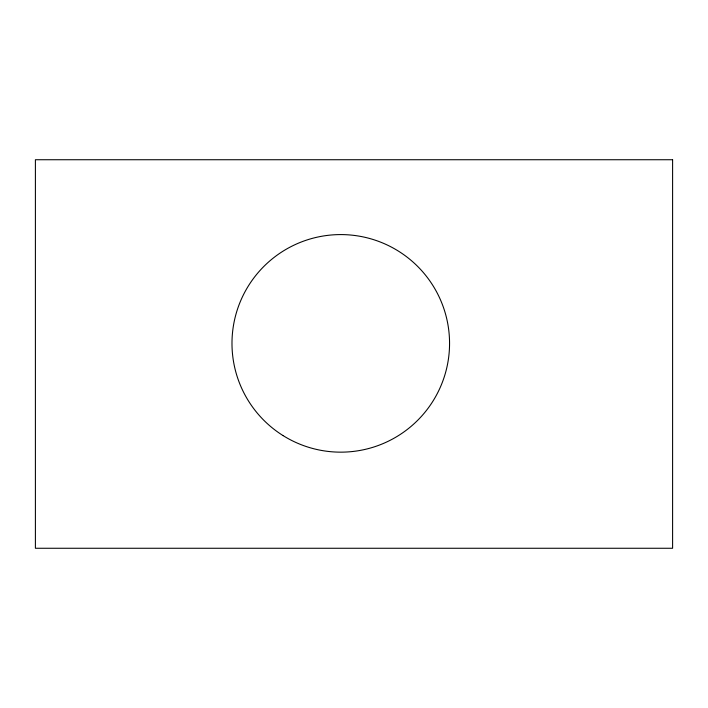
<?xml version="1.0" encoding="UTF-8"?>
<svg xmlns="http://www.w3.org/2000/svg" width="708" height="708" viewBox="0 0 708 708"><rect width="100%" height="100%" fill="white"/><g stroke="black" fill="none" stroke-linecap="round" stroke-linejoin="round"><path stroke-width="1.06" d="M672.6 159.734L35.4 159.734L35.4 548.266L672.6 548.266L672.6 159.734M283.085 435.606A108.793 108.793 0 0 0 449.491 347.212A108.793 108.793 0 0 0 289.731 247.296A108.793 108.793 0 0 0 283.085 435.606"/></g></svg>
